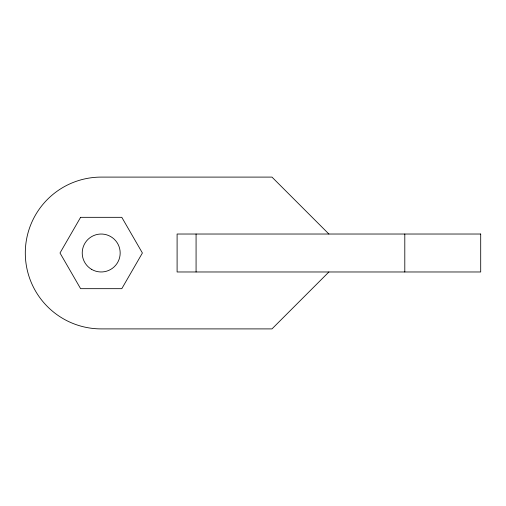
<?xml version="1.0" encoding="UTF-8"?>
<svg xmlns="http://www.w3.org/2000/svg" width="506" height="506" viewBox="0 0 506 506"><rect width="100%" height="100%" fill="white"/><g stroke="black" fill="none" stroke-linecap="round" stroke-linejoin="round"><path stroke-width="0.76" d="M328.9 271.975L271.975 328.9L101.2 328.9A75.9 75.9 0 0 1 25.3 253A75.9 75.9 0 0 1 101.2 177.1L271.975 177.1L328.9 234.025M404.8 234.025L404.8 271.975M196.075 234.025L196.075 271.975M80.606 217.327L60.005 253L80.606 288.673L121.794 288.673L142.395 253L121.794 217.327L80.606 217.327M480.7 234.025L177.1 234.025L177.1 271.975L480.7 271.975L480.7 234.025M91.712 269.432A18.975 18.975 0 0 0 120.175 253A18.975 18.975 0 0 0 91.712 236.568A18.975 18.975 0 0 0 91.712 269.432"/></g></svg>
